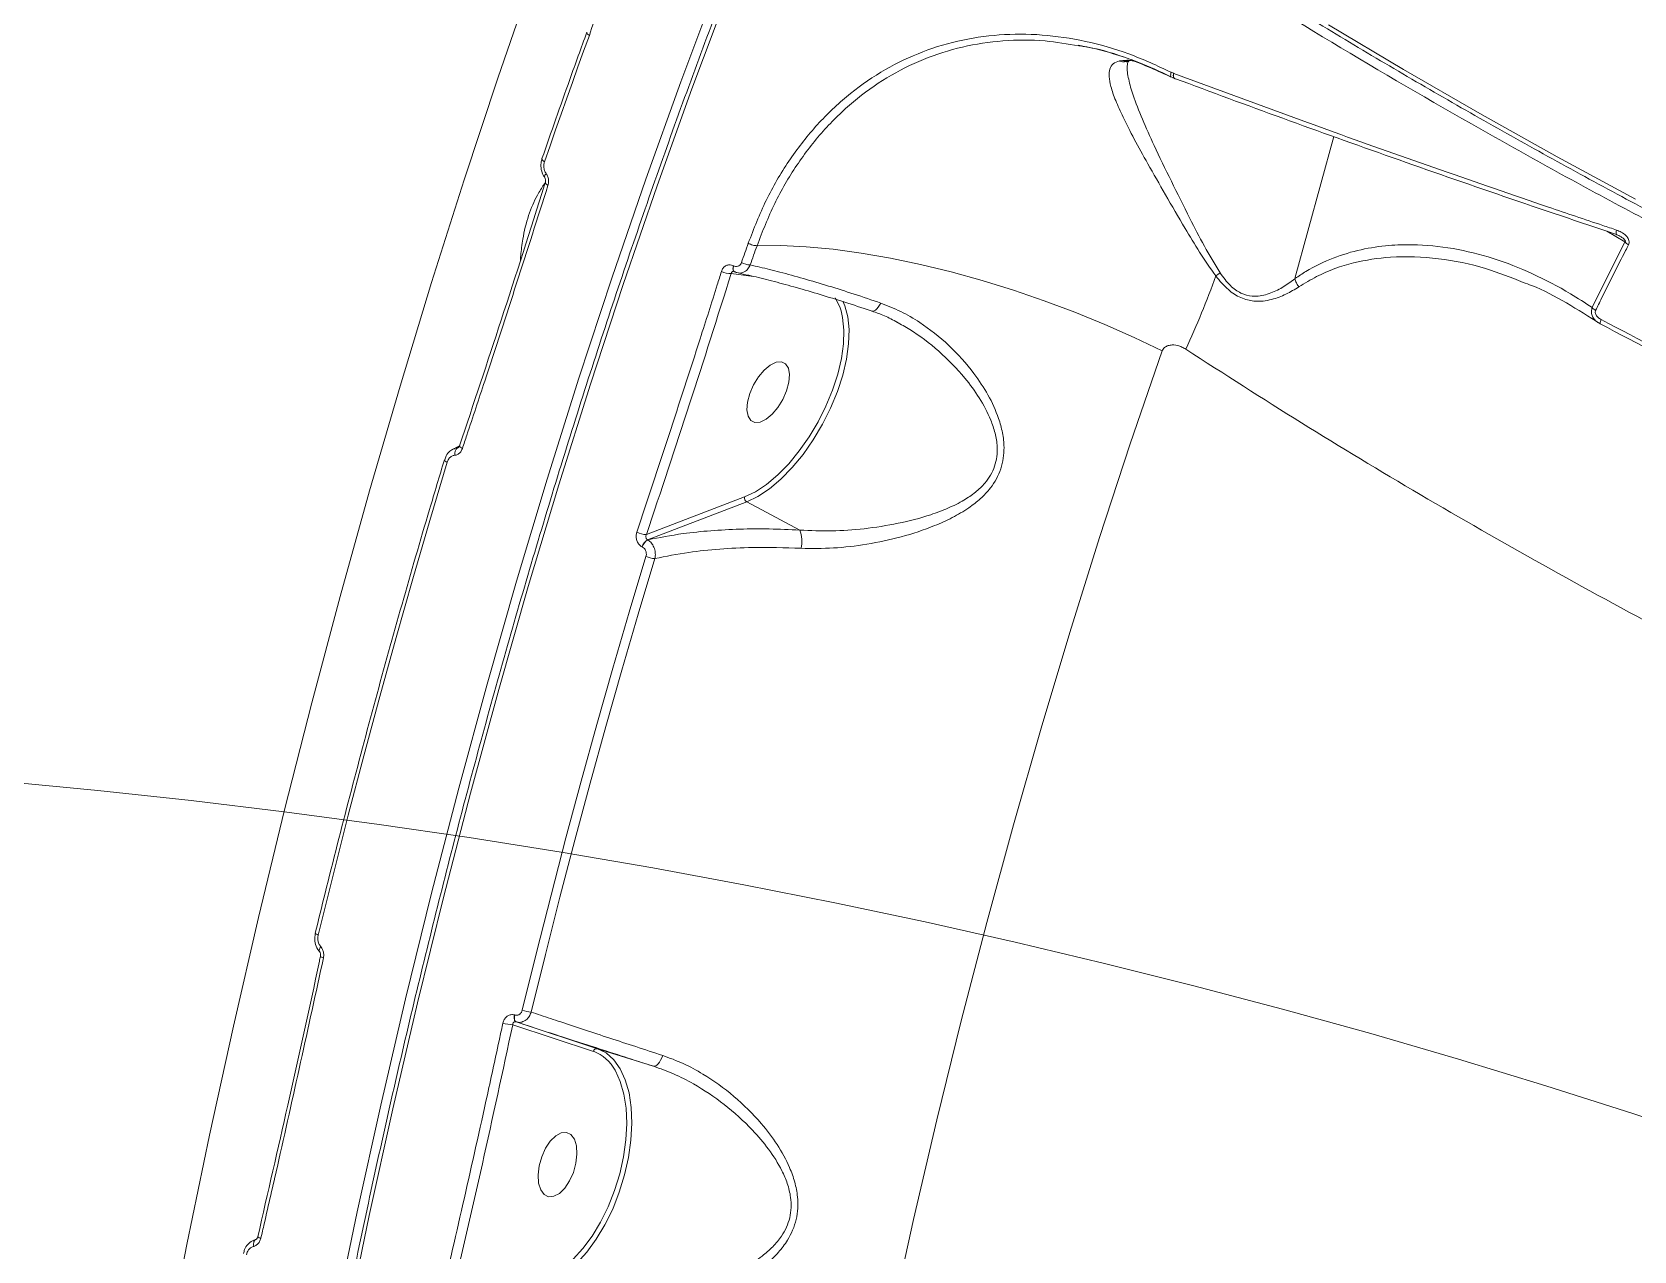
# Model space of a CAD drawing. Header units: millimetres. Extents: x -5550 to 7488, y -4093 to 4627.
# Drawn here: x -3532 to -3316.1, y 110.6 to 274.8 of the extents above; entities that cross this region are included whole.
import ezdxf

# ---------------------------------------------------------------- set-up
doc = ezdxf.new("R2010")
doc.units = ezdxf.units.MM
doc.layers.add('DIKOM_ОБЪЕКТ', color=7, linetype='Continuous')

msp = doc.modelspace()

# ---------------------------------------------------------------- linework, layer by layer
at = {"layer": 'DIKOM_ОБЪЕКТ', "color": 7, "linetype": 'Continuous', "lineweight": 15}
for p, q in [((-3390.986, 273.049), (-3390.536, 272.956)), ((-3390.926, 272.972), (-3390.518, 272.912)), ((-3384.997, 271.001), (-3385.447, 270.929)), ((-3384.482, 270.833), (-3384.163, 270.882)), ((-3378.156, 269.278), (-3378.463, 269.409)), ((-3378.333, 268.716), (-3377.914, 268.525)), ((-3378.115, 269.263), (-3378.156, 269.278)), ((-3378.026, 268.562), (-3378, 268.553)), ((-3356.575, 260.751), (-3361.793, 241.623)), ((-3317.321, 246.548), (-3321.745, 237.717)), ((-3319.754, 247.994), (-3317.321, 246.548)), ((-3437.754, 242.292), (-3434.763, 241.909)), ((-3437.427, 243.337), (-3437.448, 243.348)), ((-3437.37, 242.58), (-3437.349, 242.569)), ((-3418.782, 237.237), (-3418.76, 237.231)), ((-3320.983, 235.708), (-3320.65, 235.511)), ((-3474.881, 218.824), (-3475.152, 218.703)), ((-3474.366, 219.07), (-3474.898, 218.822)), ((-3474.452, 218.911), (-3474.622, 218.836)), ((-3435.956, 212.2), (-3449.181, 207.138)), ((-3449.03, 206.44), (-3435.67, 211.554)), ((-3428.529, 207.752), (-3435.67, 211.554)), ((-3449.759, 205.476), (-3449.737, 205.465)), ((-3449.009, 206.429), (-3449.03, 206.44)), ((-3467.196, 141.105), (-3456.327, 137.526)), ((-3466.938, 142.415), (-3466.96, 142.422)), ((-3466.749, 141.492), (-3466.726, 141.484)), ((-3455.77, 137.876), (-3466.749, 141.492)), ((-3448.234, 135.524), (-3455.77, 137.876))]:
    msp.add_line(p, q, dxfattribs=at)
at = {"layer": 'DIKOM_ОБЪЕКТ', "color": 7, "linetype": 'Continuous', "lineweight": 15, "flags": 128}
for points in [[(-3424.372, 318.862), (-3429.616, 306.472), (-3434.731, 293.882), (-3439.715, 281.1), (-3444.564, 268.134), (-3449.275, 254.993), (-3453.845, 241.685), (-3458.271, 228.219), (-3462.55, 214.605), (-3466.679, 200.85), (-3470.656, 186.964), (-3474.478, 172.956), (-3478.142, 158.835), (-3481.645, 144.61), (-3484.987, 130.292), (-3488.164, 115.888), (-3491.175, 101.409), (-3494.016, 86.864), (-3496.688, 72.262), (-3499.188, 57.614), (-3500.595, 48.86)], [(-3498.912, 48.645), (-3497.517, 57.314), (-3495.026, 71.918), (-3492.362, 86.476), (-3489.529, 100.977), (-3486.527, 115.413), (-3483.36, 129.773), (-3480.028, 144.049), (-3476.535, 158.231), (-3472.882, 172.309), (-3469.072, 186.275), (-3465.107, 200.119), (-3460.99, 213.833), (-3456.724, 227.406), (-3452.312, 240.832), (-3447.756, 254.099), (-3443.059, 267.201), (-3438.224, 280.128), (-3433.255, 292.871), (-3428.155, 305.424), (-3422.927, 317.776)], [(-3459.758, 295.555), (-3464.55, 282.161), (-3469.209, 268.612), (-3473.735, 254.915), (-3478.125, 241.078), (-3482.375, 227.107), (-3486.484, 213.012), (-3490.449, 198.8), (-3494.268, 184.478), (-3497.939, 170.054), (-3501.461, 155.537), (-3504.831, 140.933), (-3508.046, 126.253), (-3511.107, 111.502), (-3514.01, 96.69)], [(-3462.913, 257.365), (-3462.171, 259.506), (-3461.425, 261.642), (-3460.675, 263.774), (-3459.922, 265.902), (-3459.166, 268.025), (-3458.406, 270.144), (-3457.642, 272.259), (-3456.875, 274.37)], [(-3456.875, 274.37), (-3457.002, 274.46), (-3457.103, 274.551), (-3457.173, 274.639), (-3457.21, 274.72), (-3457.213, 274.792), (-3457.208, 274.81)], [(-3315.909, 252.31), (-3326.455, 258.025), (-3336.871, 263.849), (-3347.15, 269.778), (-3357.283, 275.805)], [(-3378.027, 268.563), (-3378.066, 268.583), (-3378.118, 268.64), (-3378.157, 268.726), (-3378.18, 268.836), (-3378.188, 268.968), (-3378.18, 269.117), (-3378.156, 269.278)], [(-3378.001, 268.553), (-3378.041, 268.576), (-3378.09, 268.634), (-3378.126, 268.718), (-3378.147, 268.827), (-3378.151, 268.957), (-3378.141, 269.104), (-3378.115, 269.263)], [(-3377.907, 268.548), (-3377.979, 268.547), (-3378.001, 268.553)], [(-3462.913, 257.365), (-3463.042, 257.451), (-3463.145, 257.536), (-3463.217, 257.618), (-3463.256, 257.694), (-3463.26, 257.761), (-3463.257, 257.775)], [(-3462.687, 255.751), (-3462.782, 255.64), (-3462.855, 255.536), (-3462.904, 255.44), (-3462.926, 255.358), (-3462.921, 255.29), (-3462.906, 255.259)], [(-3462.447, 254.179), (-3462.579, 254.259), (-3462.684, 254.339), (-3462.759, 254.417), (-3462.8, 254.489), (-3462.806, 254.552), (-3462.803, 254.563)], [(-3435.468, 246.383), (-3435.582, 246.06), (-3435.695, 245.736), (-3435.808, 245.411), (-3435.921, 245.087), (-3436.034, 244.763), (-3436.148, 244.438), (-3436.26, 244.114), (-3436.373, 243.789)], [(-3318.441, 247.524), (-3318.471, 247.541), (-3318.498, 247.588), (-3318.515, 247.66), (-3318.52, 247.757), (-3318.514, 247.874), (-3318.496, 248.01), (-3318.467, 248.159)], [(-3318.386, 247.532), (-3318.433, 247.523), (-3318.441, 247.524)], [(-3435.187, 243.458), (-3435.075, 243.782), (-3434.962, 244.106), (-3434.849, 244.43), (-3434.736, 244.755), (-3434.623, 245.079), (-3434.51, 245.403), (-3434.397, 245.727), (-3434.283, 246.05)], [(-3434.283, 246.05), (-3431.081, 246.065), (-3427.654, 245.902), (-3424.026, 245.563), (-3420.228, 245.05), (-3416.289, 244.368), (-3412.238, 243.521), (-3408.108, 242.517), (-3403.931, 241.363), (-3399.74, 240.069), (-3395.566, 238.643), (-3391.443, 237.098), (-3387.403, 235.445), (-3383.476, 233.698), (-3379.694, 231.869)], [(-3437.366, 242.578), (-3437.367, 242.579), (-3437.431, 242.627), (-3437.478, 242.701), (-3437.508, 242.798), (-3437.521, 242.915), (-3437.514, 243.048), (-3437.49, 243.194), (-3437.448, 243.348)], [(-3437.348, 242.569), (-3437.409, 242.616), (-3437.457, 242.69), (-3437.487, 242.787), (-3437.499, 242.904), (-3437.493, 243.037), (-3437.469, 243.183), (-3437.427, 243.337)], [(-3437.269, 242.545), (-3437.346, 242.567), (-3437.348, 242.569)], [(-3435.67, 211.554), (-3434.159, 212.278), (-3432.609, 213.304), (-3431.055, 214.611), (-3429.53, 216.169), (-3428.067, 217.944), (-3426.699, 219.898), (-3425.456, 221.988), (-3424.364, 224.168), (-3423.448, 226.39), (-3422.728, 228.607), (-3422.219, 230.768), (-3421.933, 232.828), (-3421.875, 234.74), (-3422.047, 236.464), (-3422.446, 237.961), (-3422.717, 238.593)], [(-3423.73, 239.006), (-3423.133, 237.807), (-3422.954, 237.26)], [(-3418.76, 237.231), (-3418.641, 237.225), (-3418.475, 237.272), (-3418.299, 237.38), (-3418.118, 237.544), (-3417.938, 237.76), (-3417.765, 238.021), (-3417.605, 238.317)], [(-3422.954, 237.26), (-3422.746, 236.355), (-3422.579, 234.684), (-3422.635, 232.829), (-3422.912, 230.832), (-3423.406, 228.736), (-3424.105, 226.587), (-3424.993, 224.432), (-3426.051, 222.318), (-3427.257, 220.292), (-3428.583, 218.397), (-3430.002, 216.675), (-3431.48, 215.164), (-3432.988, 213.898), (-3434.347, 212.985)], [(-3320.65, 235.511), (-3320.675, 235.517), (-3320.688, 235.546), (-3320.689, 235.595), (-3320.679, 235.664), (-3320.657, 235.751), (-3320.623, 235.853), (-3320.579, 235.969), (-3320.526, 236.096)], [(-3419.007, 87.764), (-3416.176, 101.347), (-3413.191, 114.858), (-3410.052, 128.291), (-3406.762, 141.635), (-3403.323, 154.883), (-3399.738, 168.026), (-3396.008, 181.055), (-3392.136, 193.962), (-3388.125, 206.739), (-3383.977, 219.377), (-3379.694, 231.869)], [(-3435.255, 226.129), (-3434.746, 227.292), (-3434.078, 228.375), (-3433.305, 229.291), (-3432.488, 229.966), (-3431.696, 230.345), (-3430.991, 230.397), (-3430.43, 230.118), (-3430.06, 229.531), (-3429.91, 228.684), (-3429.992, 227.644), (-3430.3, 226.496), (-3430.808, 225.334), (-3431.477, 224.251), (-3432.25, 223.334), (-3433.066, 222.66), (-3433.859, 222.28), (-3434.564, 222.228), (-3435.125, 222.507), (-3435.495, 223.094), (-3435.645, 223.942), (-3435.563, 224.982), (-3435.255, 226.129)], [(-3474.376, 218.945), (-3474.639, 218.907), (-3474.882, 218.824)], [(-3473.99, 218.721), (-3474.122, 218.801), (-3474.227, 218.88), (-3474.302, 218.955), (-3474.345, 219.023), (-3474.352, 219.082), (-3474.35, 219.09)], [(-3493.408, 153.195), (-3491.411, 161.279), (-3489.363, 169.331), (-3487.264, 177.349), (-3485.117, 185.331), (-3482.919, 193.277), (-3480.673, 201.184), (-3478.378, 209.05), (-3476.035, 216.875)], [(-3476.035, 216.875), (-3476.168, 216.948), (-3476.275, 217.021), (-3476.352, 217.09), (-3476.395, 217.153), (-3476.403, 217.208), (-3476.402, 217.213)], [(-3434.347, 212.985), (-3434.49, 212.902), (-3435.956, 212.2)], [(-3449.241, 204.203), (-3451.491, 196.693), (-3453.695, 189.143), (-3455.852, 181.554), (-3457.961, 173.927), (-3460.023, 166.264), (-3462.036, 158.567), (-3464.001, 150.837), (-3465.917, 143.076)], [(-3464.71, 142.817), (-3462.795, 150.572), (-3460.832, 158.297), (-3458.82, 165.988), (-3456.76, 173.646), (-3454.652, 181.267), (-3452.497, 188.851), (-3450.294, 196.396), (-3448.046, 203.9)], [(-3493.408, 153.195), (-3493.546, 153.249), (-3493.658, 153.302), (-3493.74, 153.351), (-3493.789, 153.394), (-3493.803, 153.43), (-3493.802, 153.433)], [(-3493.063, 151.632), (-3493.148, 151.508), (-3493.214, 151.387), (-3493.259, 151.274), (-3493.283, 151.171), (-3493.283, 151.081), (-3493.261, 151.007), (-3493.232, 150.964)], [(-3492.706, 150.116), (-3492.846, 150.164), (-3492.961, 150.211), (-3493.045, 150.254), (-3493.095, 150.292), (-3493.11, 150.324), (-3493.11, 150.325)], [(-3466.749, 141.492), (-3466.825, 141.532), (-3466.889, 141.601), (-3466.94, 141.694), (-3466.977, 141.81), (-3466.998, 141.945), (-3467.002, 142.095), (-3466.989, 142.256), (-3466.96, 142.422)], [(-3466.726, 141.484), (-3466.802, 141.525), (-3466.867, 141.594), (-3466.918, 141.687), (-3466.955, 141.803), (-3466.975, 141.938), (-3466.979, 142.088), (-3466.967, 142.249), (-3466.938, 142.415)], [(-3462.816, 106.387), (-3461.409, 106.931), (-3459.987, 107.808), (-3458.583, 108.998), (-3457.225, 110.476), (-3455.945, 112.21), (-3454.77, 114.16), (-3453.726, 116.286), (-3452.836, 118.539), (-3452.119, 120.872), (-3451.591, 123.232), (-3451.263, 125.569), (-3451.143, 127.831), (-3451.233, 129.969), (-3451.531, 131.935), (-3452.031, 133.687), (-3452.722, 135.187), (-3453.589, 136.402), (-3454.612, 137.305), (-3455.77, 137.876)], [(-3448.234, 135.524), (-3448.093, 135.515), (-3447.936, 135.569), (-3447.77, 135.683), (-3447.599, 135.853), (-3447.429, 136.075), (-3447.266, 136.341), (-3447.115, 136.641), (-3446.98, 136.968)], [(-3453.407, 134.979), (-3453.372, 134.919), (-3452.702, 133.465), (-3452.217, 131.765), (-3451.928, 129.858), (-3451.84, 127.786), (-3451.957, 125.592), (-3452.275, 123.326), (-3452.787, 121.037), (-3453.482, 118.776), (-3454.346, 116.59), (-3455.358, 114.529), (-3456.497, 112.637), (-3457.739, 110.957), (-3459.055, 109.523), (-3460.417, 108.369), (-3461.273, 107.804)], [(-3463.638, 122.091), (-3463.779, 120.873), (-3463.707, 119.769), (-3463.43, 118.867), (-3462.968, 118.242), (-3462.36, 117.943), (-3461.655, 117.995), (-3460.909, 118.394), (-3460.184, 119.107), (-3459.539, 120.077), (-3459.024, 121.225), (-3458.683, 122.457), (-3458.542, 123.675), (-3458.613, 124.779), (-3458.891, 125.681), (-3459.353, 126.306), (-3459.961, 126.605), (-3460.666, 126.553), (-3461.411, 126.154), (-3462.136, 125.441), (-3462.782, 124.471), (-3463.296, 123.323), (-3463.638, 122.091)], [(-3502.107, 111.256), (-3502.124, 111.43), (-3502.123, 111.597), (-3502.103, 111.753), (-3502.065, 111.891), (-3502.01, 112.009), (-3501.94, 112.101), (-3501.857, 112.165), (-3501.764, 112.199)]]:
    msp.add_lwpolyline(points, dxfattribs=at)
at = {"layer": 'DIKOM_ОБЪЕКТ', "color": 7, "linetype": 'Continuous', "lineweight": 15}
for centre, radius, start, end in [((-3384.374, 272.671), 1.783, 249.5394, 277.66532), ((-3316.041, 247.578), 1.643, 218.8109, 240.1763), ((-3437.891, 244.759), 2.47, 241.5314, 273.16228), ((-3435.109, 246.023), 2.567, 240.50743, 268.26022), ((-3478.962, 279.971), 113.077, 334.9594, 340.36203), ((-3313.263, 163.771), 98.078, 126.70327, 127.12694), ((-3320.471, 238.805), 1.676, 220.49599, 241.22176), ((-3473.993, 218.018), 1.032, 127.57878, 190.96119), ((-3435.359, 212.078), 0.609, 168.41542, 239.28181), ((-3449.194, 209.84), 2.702, 241.48337, 270.27153), ((-3432.537, 206.207), 4.295, 347.61829, 21.08423), ((-3448.173, 205.035), 1.646, 121.41139, 164.48255), ((-3448.153, 205.025), 1.644, 121.38187, 164.49844), ((-3447.876, 207.078), 3.182, 244.60163, 266.93888), ((-3625.343, -822.156), 1000, 0, 90), ((-3464.261, 147.846), 5.049, 250.8607, 264.90497), ((-3466.978, 146.251), 5.151, 252.52203, 267.57461), ((-3455.871, 137.418), 0.469, 77.60055, 166.61265), ((-3458.201, 132.43), 5.43, 28.00593, 69.81258), ((-3501.076, 113.007), 0.658, 224.32793, 264.46202)]:
    msp.add_arc(centre, radius, start, end, dxfattribs=at)
for points, knots in [([(-3565.733, 521.392), (-3565.754, 520.679), (-3565.83, 518.178), (-3565.65, 513.785), (-3565.199, 508.219), (-3564.434, 502.555), (-3563.379, 496.806), (-3562.028, 490.974), (-3560.385, 485.065), (-3558.449, 479.081), (-3556.223, 473.029), (-3553.707, 466.913), (-3550.905, 460.738), (-3547.818, 454.508), (-3544.45, 448.229), (-3540.801, 441.904), (-3536.876, 435.539), (-3532.678, 429.138), (-3528.209, 422.707), (-3523.473, 416.25), (-3518.474, 409.772), (-3513.215, 403.278), (-3507.702, 396.772), (-3501.936, 390.26), (-3495.924, 383.746), (-3489.67, 377.235), (-3483.178, 370.732), (-3476.453, 364.242), (-3469.501, 357.77), (-3462.326, 351.32), (-3454.934, 344.898), (-3447.331, 338.507), (-3439.522, 332.153), (-3431.514, 325.841), (-3423.311, 319.575), (-3414.921, 313.36), (-3406.35, 307.201), (-3397.604, 301.102), (-3388.689, 295.067), (-3379.613, 289.102), (-3370.382, 283.211), (-3361.003, 277.397), (-3351.483, 271.667), (-3341.83, 266.023), (-3332.05, 260.47), (-3322.15, 255.013), (-3313.255, 250.245), (-3307.637, 247.324), (-3305.389, 246.155)], [0, 0, 0, 0, 0.0088208, 0.0309504, 0.0530921, 0.0752452, 0.0974091, 0.1195824, 0.1417639, 0.1639521, 0.1861458, 0.2083441, 0.2305454, 0.252749, 0.2749543, 0.2971604, 0.3193668, 0.3415735, 0.3637795, 0.3859848, 0.4081893, 0.4303926, 0.4525954, 0.4747966, 0.4969974, 0.5191965, 0.5413949, 0.5635924, 0.5857886, 0.6079841, 0.6301785, 0.6523723, 0.6745648, 0.6967567, 0.7189483, 0.7411388, 0.7633286, 0.7855179, 0.8077068, 0.8298952, 0.8520827, 0.8742703, 0.8964575, 0.9186441, 0.9408305, 0.9630167, 0.9852027, 1, 1, 1, 1]), ([(-3423.253, 318.334), (-3424.098, 316.365), (-3426.549, 310.657), (-3430.526, 301.079), (-3435.146, 289.55), (-3439.654, 277.861), (-3444.05, 266.022), (-3448.33, 254.039), (-3452.494, 241.918), (-3456.537, 229.666), (-3460.459, 217.29), (-3464.257, 204.795), (-3467.929, 192.19), (-3471.473, 179.48), (-3474.886, 166.673), (-3478.168, 153.776), (-3481.317, 140.795), (-3484.33, 127.739), (-3487.206, 114.613), (-3489.944, 101.425), (-3492.542, 88.182), (-3494.996, 74.892), (-3497.29, 61.732), (-3498.689, 52.989), (-3499.375, 48.702)], [0, 0, 0, 0, 0.0244942, 0.0710357, 0.1175767, 0.1641177, 0.2106575, 0.2571968, 0.3037364, 0.3502743, 0.3968124, 0.4433492, 0.4898865, 0.5364227, 0.5829587, 0.6294947, 0.6760299, 0.7225652, 0.7691003, 0.8156351, 0.8621698, 0.9087036, 0.9552387, 1, 1, 1, 1]), ([(-3422.927, 317.776), (-3419.594, 315.306), (-3410.615, 308.652), (-3395.372, 297.996), (-3377.084, 285.915), (-3357.98, 274.026), (-3338.107, 262.38), (-3317.514, 251.023), (-3296.654, 240.205), (-3275.605, 229.951), (-3254.448, 220.271), (-3232.838, 211.01), (-3210.832, 202.217), (-3188.499, 193.935), (-3166.329, 186.347), (-3144.396, 179.462), (-3122.765, 173.275), (-3101.083, 167.684), (-3079.426, 162.736), (-3057.87, 158.463), (-3036.891, 154.96), (-3016.546, 152.221), (-2996.879, 150.223), (-2977.569, 148.933), (-2958.702, 148.387), (-2940.354, 148.605), (-2922.929, 149.583), (-2906.466, 151.298), (-2890.981, 153.715), (-2876.221, 156.871), (-2862.271, 160.79), (-2849.198, 165.474), (-2837.801, 170.597), (-2827.92, 176.016), (-2819.448, 181.636), (-2812.751, 186.803), (-2809.234, 190.278), (-2807.949, 191.548)], [0, 0, 0, 0, 0.0172867, 0.0465704, 0.0758765, 0.1051603, 0.1352946, 0.1654535, 0.1955878, 0.2248713, 0.2541776, 0.2834612, 0.3135956, 0.3437544, 0.3738887, 0.403172, 0.4324779, 0.4617614, 0.4918952, 0.5220535, 0.5521876, 0.5814711, 0.6107773, 0.6400606, 0.670195, 0.7003536, 0.7304878, 0.7597712, 0.7890773, 0.8183608, 0.8484949, 0.8786536, 0.9087878, 0.9342738, 0.9597896, 0.9853053, 1, 1, 1, 1]), ([(-3456.875, 274.37), (-3456.076, 276.89), (-3454.866, 280.707), (-3453.967, 286.146), (-3453.74, 288.962), (-3453.627, 290.369)], [0, 0, 0, 0, 0.4927666, 0.7463911, 1, 1, 1, 1]), ([(-3457.208, 274.808), (-3457.978, 272.688), (-3460.025, 267.048), (-3462.015, 261.338), (-3463.257, 257.775)], [0, 0, 0, 0, 0.3758552, 1, 1, 1, 1]), ([(-3378.463, 269.409), (-3380.367, 270.29), (-3384.173, 272.05), (-3390.032, 273.698), (-3395.886, 274.572), (-3401.664, 274.584), (-3407.275, 273.742), (-3412.633, 272.051), (-3417.665, 269.538), (-3422.299, 266.234), (-3426.463, 262.204), (-3430.087, 257.506), (-3433.18, 252.25), (-3434.705, 248.34), (-3435.468, 246.383)], [0, 0, 0, 0, 0.0836175, 0.1671646, 0.2504169, 0.3338519, 0.4173028, 0.5004878, 0.5837382, 0.6671389, 0.7504561, 0.8333949, 0.9166269, 1, 1, 1, 1]), ([(-3434.283, 246.05), (-3433.533, 247.974), (-3432.037, 251.81), (-3429.005, 256.971), (-3425.451, 261.588), (-3421.371, 265.545), (-3416.83, 268.795), (-3411.904, 271.269), (-3406.653, 272.943), (-3401.155, 273.761), (-3395.881, 273.826), (-3392.443, 273.233), (-3390.926, 272.972)], [0, 0, 0, 0, 0.102433, 0.2042504, 0.306099, 0.4085298, 0.5101702, 0.6125551, 0.714538, 0.8163542, 0.9189239, 1, 1, 1, 1]), ([(-3390.536, 272.956), (-3390.069, 272.864), (-3388.715, 272.597), (-3386.131, 271.91), (-3382.564, 270.715), (-3379.951, 269.485), (-3378.51, 268.807)], [0, 0, 0, 0, 0.1183801, 0.3430566, 0.6378743, 1, 1, 1, 1]), ([(-3390.518, 272.912), (-3390.268, 272.878), (-3388.106, 272.579), (-3384.011, 271.274), (-3380.279, 269.579), (-3378.41, 268.731)], [0, 0, 0, 0, 0.0613928, 0.5301192, 1, 1, 1, 1]), ([(-3385.447, 270.929), (-3385.75, 270.827), (-3386.364, 270.619), (-3386.792, 269.886), (-3386.888, 268.853), (-3386.627, 267.443), (-3385.996, 265.63), (-3384.937, 263.28), (-3383.477, 260.441), (-3381.551, 256.949), (-3379.253, 252.916), (-3376.893, 248.875), (-3374.672, 245.147), (-3373.203, 243.034), (-3372.462, 241.968)], [0, 0, 0, 0, 0.0637978, 0.1293412, 0.1956951, 0.2634272, 0.3422611, 0.4227057, 0.5170777, 0.6134036, 0.7253984, 0.8399968, 0.9193203, 1, 1, 1, 1]), ([(-3384.442, 270.886), (-3384.543, 270.857), (-3384.836, 270.776), (-3385.186, 270.839), (-3385.411, 270.917), (-3385.447, 270.929)], [0, 0, 0, 0, 0.3089421, 0.8887871, 1, 1, 1, 1]), ([(-3383.119, 270.832), (-3383.387, 270.893), (-3384.086, 271.052), (-3384.65, 271.02), (-3384.997, 271.001)], [0, 0, 0, 0, 0.3839243, 1, 1, 1, 1]), ([(-3384.289, 271.055), (-3384.286, 271.067), (-3384.274, 271.105), (-3384.422, 270.848), (-3384.591, 270.8), (-3384.476, 270.826), (-3384.43, 270.836)], [0, 0, 0, 0, 0.1603821, 0.4867389, 0.796433, 1, 1, 1, 1]), ([(-3371.882, 242.404), (-3372.606, 243.599), (-3374.072, 246.02), (-3376.207, 250.223), (-3378.513, 254.826), (-3380.678, 259.311), (-3382.421, 263.177), (-3383.592, 266.157), (-3384.256, 268.526), (-3384.484, 270.039), (-3384.327, 270.676), (-3384.281, 270.864)], [0, 0, 0, 0, 0.1042333, 0.2109714, 0.359562, 0.5119695, 0.6347022, 0.7603791, 0.8580486, 0.9581119, 1, 1, 1, 1]), ([(-3378.41, 268.731), (-3378.443, 268.744), (-3378.51, 268.772), (-3378.55, 268.924), (-3378.539, 269.141), (-3378.488, 269.321), (-3378.463, 269.409)], [0, 0, 0, 0, 0.2437346, 0.4999768, 0.7562404, 1, 1, 1, 1]), ([(-3318.467, 248.159), (-3319.081, 248.364), (-3322.147, 249.389), (-3330.092, 252.069), (-3342.199, 256.241), (-3359.127, 262.227), (-3370.948, 266.607), (-3378.115, 269.263)], [0, 0, 0, 0, 0.0299901, 0.1499533, 0.39007, 0.6301911, 1, 1, 1, 1]), ([(-3377.907, 268.548), (-3373.099, 266.763), (-3363.481, 263.193), (-3348.7, 257.907), (-3333.691, 252.673), (-3323.488, 249.246), (-3318.386, 247.532)], [0, 0, 0, 0, 0.2492708, 0.49854, 0.749271, 1, 1, 1, 1]), ([(-3463.23, 257.762), (-3463.294, 257.572), (-3463.451, 257.107), (-3463.381, 256.288), (-3463.171, 255.625), (-3462.941, 255.33), (-3462.893, 255.269)], [0, 0, 0, 0, 0.2304401, 0.5646368, 0.9100733, 1, 1, 1, 1]), ([(-3462.687, 255.751), (-3462.769, 255.891), (-3462.933, 256.172), (-3463.024, 256.679), (-3462.998, 257.086), (-3462.932, 257.302), (-3462.913, 257.365)], [0, 0, 0, 0, 0.2927717, 0.5851633, 0.8788474, 1, 1, 1, 1]), ([(-3462.906, 255.254), (-3462.897, 255.243), (-3462.864, 255.2), (-3462.808, 255.076), (-3462.769, 254.901), (-3462.767, 254.725), (-3462.786, 254.607), (-3462.803, 254.567), (-3462.803, 254.565)], [0, 0, 0, 0, 0.0814324, 0.3094166, 0.535366, 0.7548271, 0.9870477, 1, 1, 1, 1]), ([(-3462.447, 254.179), (-3462.433, 254.228), (-3462.375, 254.432), (-3462.349, 254.823), (-3462.441, 255.331), (-3462.605, 255.611), (-3462.687, 255.751)], [0, 0, 0, 0, 0.0964109, 0.3985922, 0.6990424, 1, 1, 1, 1]), ([(-3462.807, 254.562), (-3462.842, 254.453), (-3464.761, 248.288), (-3468.588, 236.466), (-3472.481, 224.742), (-3474.356, 219.092)], [0, 0, 0, 0, 0.0093044, 0.5226595, 1, 1, 1, 1]), ([(-3473.99, 218.721), (-3473.787, 219.327), (-3472.773, 222.358), (-3468.843, 234.189), (-3465.258, 245.394), (-3462.447, 254.179)], [0, 0, 0, 0, 0.051221, 0.2561233, 1, 1, 1, 1]), ([(-3462.83, 254.489), (-3462.89, 254.411), (-3463.252, 253.942), (-3464.064, 252.59), (-3465.142, 250.186), (-3465.813, 247.294), (-3466.091, 245.237), (-3466.152, 244.306), (-3466.166, 244.094)], [0, 0, 0, 0, 0.0346476, 0.2075477, 0.4842928, 0.7617635, 0.9457808, 1, 1, 1, 1]), ([(-3434.283, 246.05), (-3434.369, 246.053), (-3434.54, 246.058), (-3434.86, 246.129), (-3435.186, 246.239), (-3435.374, 246.335), (-3435.468, 246.383)], [0, 0, 0, 0, 0.2500388, 0.4999722, 0.7500371, 1, 1, 1, 1]), ([(-3321.745, 237.717), (-3322.714, 238.348), (-3325.343, 240.06), (-3329.774, 242.369), (-3335.059, 244.441), (-3340.473, 245.783), (-3345.183, 246.249), (-3349.327, 246.122), (-3352.886, 245.604), (-3356.634, 244.488), (-3359.612, 243.079), (-3361.3, 241.952), (-3361.793, 241.623)], [0, 0, 0, 0, 0.0783362, 0.2125919, 0.3472667, 0.4817947, 0.6158495, 0.6916674, 0.7820726, 0.8726201, 0.9628146, 1, 1, 1, 1]), ([(-3321.277, 237.336), (-3321.011, 237.879), (-3319.68, 240.594), (-3318.203, 243.529), (-3316.983, 245.908), (-3316.858, 246.153)], [0, 0, 0, 0, 0.1831762, 0.9158827, 1, 1, 1, 1]), ([(-3316.858, 246.153), (-3316.822, 246.245), (-3316.75, 246.429), (-3316.777, 246.741), (-3316.916, 247.087), (-3317.249, 247.504), (-3317.793, 247.897), (-3318.247, 248.073), (-3318.467, 248.159)], [0, 0, 0, 0, 0.1098723, 0.220018, 0.3257565, 0.4925283, 0.7537611, 1, 1, 1, 1]), ([(-3318.449, 247.494), (-3318.344, 247.473), (-3318.164, 247.436), (-3318.004, 247.326), (-3317.936, 247.28)], [0, 0, 0, 0, 0.5799284, 1, 1, 1, 1]), ([(-3317.922, 247.287), (-3317.801, 247.212), (-3317.608, 247.094), (-3317.395, 246.902), (-3317.3, 246.77), (-3317.272, 246.692), (-3317.268, 246.654), (-3317.273, 246.619), (-3317.286, 246.581), (-3317.308, 246.561), (-3317.321, 246.548)], [0, 0, 0, 0, 0.4265889, 0.6791181, 0.8005812, 0.8428104, 0.8852925, 0.8973305, 0.9390616, 1, 1, 1, 1]), ([(-3361.26, 240.5), (-3360.468, 240.983), (-3358.073, 242.444), (-3353.92, 243.885), (-3348.412, 244.711), (-3342.434, 244.469), (-3336.46, 243.263), (-3332.731, 241.778), (-3331.06, 241.112)], [0, 0, 0, 0, 0.0804323, 0.243055, 0.4059349, 0.6167308, 0.828269, 1, 1, 1, 1]), ([(-3439.068, 242.587), (-3439.258, 241.983), (-3440.209, 238.961), (-3443.918, 227.268), (-3447.603, 216.155), (-3450.484, 207.465)], [0, 0, 0, 0, 0.0517115, 0.2585567, 1, 1, 1, 1]), ([(-3449.181, 207.138), (-3447.228, 213.003), (-3443.32, 224.736), (-3439.61, 236.44), (-3437.754, 242.292)], [0, 0, 0, 0, 0.499918, 1, 1, 1, 1]), ([(-3437.448, 243.348), (-3437.534, 243.386), (-3437.755, 243.483), (-3438.137, 243.497), (-3438.541, 243.345), (-3438.88, 243.036), (-3439.006, 242.737), (-3439.068, 242.587)], [0, 0, 0, 0, 0.1343009, 0.3469684, 0.5632345, 0.7817063, 1, 1, 1, 1]), ([(-3437.754, 242.292), (-3437.744, 242.344), (-3437.724, 242.444), (-3437.637, 242.549), (-3437.53, 242.606), (-3437.447, 242.596), (-3437.413, 242.591)], [0, 0, 0, 0, 0.2821518, 0.5553933, 0.8148278, 1, 1, 1, 1]), ([(-3436.373, 243.789), (-3436.374, 243.787), (-3436.41, 243.689), (-3436.505, 243.508), (-3436.696, 243.343), (-3436.92, 243.25), (-3437.164, 243.23), (-3437.342, 243.302), (-3437.427, 243.337)], [0, 0, 0, 0, 0.004286, 0.21983, 0.4354938, 0.5681403, 0.7937368, 1, 1, 1, 1]), ([(-3437.413, 242.594), (-3437.411, 242.596), (-3437.408, 242.599), (-3437.379, 242.582), (-3437.368, 242.575)], [0, 0, 0, 0, 0.6395479, 1, 1, 1, 1]), ([(-3437.343, 242.581), (-3437.31, 242.559), (-3437.176, 242.466), (-3437.013, 242.447), (-3436.889, 242.433)], [0, 0, 0, 0, 0.2455253, 1, 1, 1, 1]), ([(-3436.837, 242.374), (-3436.366, 242.274), (-3435.061, 241.999), (-3432.685, 241.414), (-3429.745, 240.633), (-3426.609, 239.732), (-3423.308, 238.715), (-3420.681, 237.871), (-3419.132, 237.34), (-3418.766, 237.215)], [0, 0, 0, 0, 0.095037, 0.2633237, 0.4331687, 0.6040671, 0.7755175, 0.9469808, 1, 1, 1, 1]), ([(-3436.83, 242.398), (-3436.817, 242.394), (-3436.629, 242.329), (-3436.313, 242.391), (-3435.874, 242.572), (-3435.477, 242.899), (-3435.284, 243.271), (-3435.187, 243.458)], [0, 0, 0, 0, 0.0199804, 0.2979512, 0.4622101, 0.7294329, 1, 1, 1, 1]), ([(-3417.605, 238.317), (-3418.811, 238.727), (-3421.222, 239.546), (-3424.7, 240.646), (-3428.05, 241.642), (-3431.139, 242.487), (-3433.493, 243.075), (-3434.765, 243.362), (-3435.187, 243.458)], [0, 0, 0, 0, 0.1827917, 0.3655916, 0.5537405, 0.7418997, 0.91419, 1, 1, 1, 1]), ([(-3372.462, 241.968), (-3371.923, 241.318), (-3370.943, 240.137), (-3369.117, 238.945), (-3367.044, 238.429), (-3364.944, 238.714), (-3362.943, 239.482), (-3361.825, 240.159), (-3361.26, 240.5)], [0, 0, 0, 0, 0.1672643, 0.3043094, 0.4416658, 0.6370306, 0.8167222, 1, 1, 1, 1]), ([(-3361.794, 241.614), (-3361.794, 241.613), (-3361.904, 241.528), (-3362.507, 241.058), (-3363.675, 240.265), (-3365.459, 239.444), (-3367.318, 239.111), (-3369.108, 239.569), (-3370.658, 240.704), (-3371.445, 241.797), (-3371.882, 242.404)], [0, 0, 0, 0, 0.0002706, 0.04146, 0.2243026, 0.4065738, 0.5849928, 0.7124957, 0.8404602, 1, 1, 1, 1]), ([(-3361.793, 241.623), (-3361.793, 241.621), (-3361.794, 241.619), (-3361.794, 241.616), (-3361.794, 241.614), (-3361.794, 241.614)], [0, 0, 0, 0, 0.4627419, 0.8320515, 1, 1, 1, 1]), ([(-3361.794, 241.614), (-3361.738, 241.419), (-3361.637, 241.062), (-3361.412, 240.695), (-3361.282, 240.528), (-3361.26, 240.5)], [0, 0, 0, 0, 0.4994129, 0.9155056, 1, 1, 1, 1]), ([(-3331.06, 241.112), (-3330.674, 240.974), (-3328.679, 240.262), (-3325.192, 238.408), (-3322.164, 236.477), (-3320.65, 235.511)], [0, 0, 0, 0, 0.1073298, 0.5536592, 1, 1, 1, 1]), ([(-3428.342, 205.286), (-3426.892, 205.266), (-3423.99, 205.226), (-3419.422, 205.791), (-3414.823, 206.759), (-3410.965, 208.027), (-3407.95, 209.385), (-3405.878, 210.598), (-3404.146, 211.937), (-3402.556, 213.609), (-3401.265, 215.923), (-3400.893, 218.562), (-3401.159, 220.869), (-3401.824, 223.27), (-3403.084, 225.985), (-3405.308, 229.336), (-3408.352, 232.726), (-3411.774, 235.423), (-3414.894, 237.259), (-3416.702, 237.965), (-3417.605, 238.317)], [0, 0, 0, 0, 0.0727743, 0.1456227, 0.2220845, 0.2985163, 0.3409232, 0.3832906, 0.416482, 0.4496105, 0.4986419, 0.5477872, 0.5808432, 0.6139632, 0.6710808, 0.7283176, 0.8132001, 0.8980727, 0.9490452, 1, 1, 1, 1]), ([(-3321.745, 237.717), (-3321.793, 237.542), (-3321.889, 237.192), (-3321.783, 236.644), (-3321.496, 236.145), (-3321.2, 235.834), (-3320.999, 235.717), (-3320.983, 235.708)], [0, 0, 0, 0, 0.2348935, 0.4696184, 0.7091296, 0.9767721, 1, 1, 1, 1]), ([(-3415.506, 235.772), (-3414.9, 235.445), (-3412.885, 234.359), (-3409.702, 231.897), (-3406.584, 228.732), (-3404.262, 225.565), (-3402.913, 223.052), (-3402.157, 220.811), (-3401.808, 218.705), (-3402.088, 216.282), (-3403.315, 214.226), (-3404.841, 212.789), (-3406.522, 211.653), (-3408.547, 210.65), (-3411.489, 209.553), (-3415.272, 208.579), (-3419.754, 207.884), (-3424.238, 207.547), (-3427.088, 207.683), (-3428.529, 207.752)], [0, 0, 0, 0, 0.0392984, 0.1307268, 0.2245555, 0.2852385, 0.3471009, 0.3810064, 0.4157487, 0.4653877, 0.5149524, 0.5488991, 0.5838348, 0.6288151, 0.6744498, 0.7567963, 0.8409485, 0.9195653, 1, 1, 1, 1]), ([(-3418.789, 237.22), (-3418.227, 237.029), (-3417.057, 236.633), (-3415.949, 236.033), (-3415.372, 235.721)], [0, 0, 0, 0, 0.4802416, 1, 1, 1, 1]), ([(-3320.526, 236.096), (-3320.673, 236.185), (-3320.932, 236.342), (-3321.197, 236.644), (-3321.32, 236.912), (-3321.347, 237.145), (-3321.301, 237.273), (-3321.277, 237.336)], [0, 0, 0, 0, 0.3196776, 0.5619092, 0.7279598, 0.8641308, 1, 1, 1, 1]), ([(-3320.65, 235.511), (-3315.539, 232.831), (-3305.317, 227.472), (-3289.662, 219.733), (-3273.804, 212.205), (-3263.07, 207.417), (-3257.702, 205.023)], [0, 0, 0, 0, 0.2491217, 0.498244, 0.7491215, 1, 1, 1, 1]), ([(-3257.475, 205.567), (-3262.814, 207.947), (-3273.49, 212.707), (-3289.339, 220.225), (-3305.059, 227.989), (-3315.37, 233.394), (-3320.526, 236.096)], [0, 0, 0, 0, 0.249121, 0.4982437, 0.7491215, 1, 1, 1, 1]), ([(-3379.694, 231.869), (-3379.655, 231.956), (-3379.572, 232.137), (-3379.299, 232.404), (-3378.888, 232.611), (-3378.189, 232.726), (-3377.551, 232.61), (-3376.94, 232.365), (-3376.683, 232.211), (-3376.513, 232.11)], [0, 0, 0, 0, 0.0767483, 0.1605072, 0.3173848, 0.4661377, 0.7624825, 0.8428374, 1, 1, 1, 1]), ([(-3376.513, 232.11), (-3371.342, 228.786), (-3361.002, 222.14), (-3344.91, 212.451), (-3328.421, 202.995), (-3310.938, 193.496), (-3292.524, 184.046), (-3273.2, 174.726), (-3253.436, 165.788), (-3233.282, 157.289), (-3212.8, 149.273), (-3192.655, 142.003), (-3172.915, 135.471), (-3153.637, 129.655), (-3134.288, 124.391), (-3114.933, 119.729), (-3095.641, 115.701), (-3076.426, 112.328), (-3057.375, 109.657), (-3038.474, 107.712), (-3020.024, 106.547), (-3002.46, 106.178), (-2985.887, 106.559), (-2970.308, 107.622), (-2955.275, 109.385), (-2940.864, 111.867), (-2927.139, 115.068), (-2914.477, 118.893), (-2902.876, 123.29), (-2892.319, 128.209), (-2882.536, 133.735), (-2873.702, 139.931), (-2867.639, 144.804), (-2864.871, 147.752), (-2864.405, 148.248)], [0, 0, 0, 0, 0.0290611, 0.0581217, 0.0874721, 0.1168222, 0.149268, 0.1817389, 0.2141842, 0.2475864, 0.2810158, 0.3144171, 0.3458425, 0.3772909, 0.4087157, 0.4410475, 0.4734053, 0.5057366, 0.5392378, 0.5727389, 0.6067209, 0.6407033, 0.6726199, 0.7045617, 0.7364787, 0.7693259, 0.8021996, 0.8350472, 0.8663867, 0.897749, 0.9290887, 0.9612736, 0.9934829, 1, 1, 1, 1]), ([(-3475.162, 218.673), (-3475.34, 218.581), (-3475.747, 218.371), (-3476.179, 217.84), (-3476.312, 217.392), (-3476.368, 217.201)], [0, 0, 0, 0, 0.3100133, 0.7063285, 1, 1, 1, 1]), ([(-3474.622, 218.836), (-3474.682, 218.831), (-3474.871, 218.815), (-3475.039, 218.725), (-3475.154, 218.663)], [0, 0, 0, 0, 0.3199032, 1, 1, 1, 1]), ([(-3475.006, 217.821), (-3474.983, 217.824), (-3474.822, 217.839), (-3474.53, 217.952), (-3474.188, 218.264), (-3474.056, 218.569), (-3473.99, 218.721)], [0, 0, 0, 0, 0.0524434, 0.3650249, 0.6827455, 1, 1, 1, 1]), ([(-3474.493, 218.879), (-3474.528, 218.863), (-3474.57, 218.842), (-3474.614, 218.837), (-3474.622, 218.836)], [0, 0, 0, 0, 0.802633, 1, 1, 1, 1]), ([(-3474.352, 219.096), (-3474.358, 219.077), (-3474.38, 219.003), (-3474.435, 218.922), (-3474.488, 218.874), (-3474.49, 218.874), (-3474.491, 218.874)], [0, 0, 0, 0, 0.1082951, 0.4245353, 0.7474162, 1, 1, 1, 1]), ([(-3476.401, 217.216), (-3477.072, 214.991), (-3479.016, 208.536), (-3482.139, 197.768), (-3485.725, 184.883), (-3489.178, 171.899), (-3491.85, 161.4), (-3493.363, 155.227), (-3493.802, 153.433)], [0, 0, 0, 0, 0.1066285, 0.3092237, 0.5118176, 0.7144107, 0.9170028, 1, 1, 1, 1]), ([(-3476.035, 216.875), (-3475.974, 217.03), (-3475.85, 217.34), (-3475.518, 217.666), (-3475.217, 217.798), (-3475.043, 217.817), (-3475.006, 217.821)], [0, 0, 0, 0, 0.3076617, 0.6159107, 0.9190707, 1, 1, 1, 1]), ([(-3450.484, 207.465), (-3450.524, 207.301), (-3450.603, 206.973), (-3450.534, 206.448), (-3450.332, 205.979), (-3450.052, 205.65), (-3449.841, 205.524), (-3449.759, 205.476)], [0, 0, 0, 0, 0.2183256, 0.4367906, 0.6530156, 0.8657106, 1, 1, 1, 1]), ([(-3428.529, 207.752), (-3429.902, 207.812), (-3432.648, 207.931), (-3436.652, 207.891), (-3440.535, 207.681), (-3444.756, 207.25), (-3447.448, 206.73), (-3449.009, 206.429)], [0, 0, 0, 0, 0.1825614, 0.3651182, 0.5530318, 0.7409454, 1, 1, 1, 1]), ([(-3449.737, 205.465), (-3449.724, 205.458), (-3449.624, 205.404), (-3449.451, 205.263), (-3449.3, 205.026), (-3449.208, 204.757), (-3449.177, 204.483), (-3449.221, 204.29), (-3449.241, 204.203)], [0, 0, 0, 0, 0.0340232, 0.2522412, 0.4704772, 0.5979869, 0.8193731, 1, 1, 1, 1]), ([(-3449.03, 206.44), (-3449.059, 206.456), (-3449.132, 206.496), (-3449.22, 206.611), (-3449.267, 206.776), (-3449.257, 206.962), (-3449.207, 207.078), (-3449.181, 207.138)], [0, 0, 0, 0, 0.1276253, 0.3307027, 0.5438242, 0.7680798, 1, 1, 1, 1]), ([(-3448.046, 203.9), (-3448.017, 204.072), (-3447.952, 204.456), (-3448.025, 204.998), (-3448.205, 205.537), (-3448.488, 206.013), (-3448.803, 206.304), (-3448.985, 206.414), (-3449.009, 206.429)], [0, 0, 0, 0, 0.1804977, 0.4029247, 0.5309814, 0.7496401, 0.9664097, 1, 1, 1, 1]), ([(-3448.046, 203.9), (-3446.549, 204.199), (-3443.795, 204.75), (-3439.333, 205.209), (-3434.329, 205.473), (-3430.546, 205.355), (-3428.342, 205.286)], [0, 0, 0, 0, 0.2580765, 0.4750047, 0.6940728, 1, 1, 1, 1]), ([(-3493.774, 153.424), (-3493.822, 153.218), (-3493.941, 152.713), (-3493.789, 151.879), (-3493.511, 151.257), (-3493.261, 151.01), (-3493.226, 150.976)], [0, 0, 0, 0, 0.2396908, 0.5867044, 0.9419077, 1, 1, 1, 1]), ([(-3493.063, 151.632), (-3493.155, 151.758), (-3493.34, 152.009), (-3493.467, 152.503), (-3493.468, 152.91), (-3493.421, 153.135), (-3493.408, 153.195)], [0, 0, 0, 0, 0.29544, 0.5903712, 0.8901736, 1, 1, 1, 1]), ([(-3492.706, 150.116), (-3492.698, 150.159), (-3492.658, 150.369), (-3492.659, 150.758), (-3492.786, 151.253), (-3492.971, 151.505), (-3493.063, 151.632)], [0, 0, 0, 0, 0.0810136, 0.3909002, 0.6951751, 1, 1, 1, 1]), ([(-3493.115, 150.326), (-3493.159, 150.114), (-3494.565, 143.436), (-3497.353, 130.84), (-3500.196, 118.461), (-3501.554, 112.548)], [0, 0, 0, 0, 0.0168471, 0.5304126, 1, 1, 1, 1]), ([(-3501.139, 112.351), (-3500.99, 112.996), (-3500.243, 116.22), (-3497.352, 128.806), (-3494.748, 140.751), (-3492.706, 150.116)], [0, 0, 0, 0, 0.0512223, 0.2561254, 1, 1, 1, 1]), ([(-3493.234, 150.964), (-3493.228, 150.958), (-3493.205, 150.935), (-3493.152, 150.846), (-3493.105, 150.703), (-3493.086, 150.533), (-3493.09, 150.398), (-3493.109, 150.336), (-3493.112, 150.329)], [0, 0, 0, 0, 0.0857653, 0.3060494, 0.5121344, 0.725219, 0.9661302, 1, 1, 1, 1]), ([(-3466.96, 142.422), (-3467.05, 142.443), (-3467.281, 142.497), (-3467.668, 142.436), (-3468.061, 142.204), (-3468.375, 141.827), (-3468.475, 141.501), (-3468.525, 141.339)], [0, 0, 0, 0, 0.1342533, 0.3470385, 0.5632132, 0.7817385, 1, 1, 1, 1]), ([(-3465.917, 143.076), (-3465.917, 143.074), (-3465.941, 142.967), (-3466.027, 142.767), (-3466.202, 142.564), (-3466.419, 142.426), (-3466.663, 142.358), (-3466.849, 142.397), (-3466.938, 142.415)], [0, 0, 0, 0, 0.0044207, 0.2197996, 0.4355413, 0.5682725, 0.7937628, 1, 1, 1, 1]), ([(-3466.726, 141.484), (-3466.562, 141.452), (-3466.216, 141.385), (-3465.748, 141.528), (-3465.321, 141.806), (-3464.951, 142.208), (-3464.79, 142.613), (-3464.71, 142.817)], [0, 0, 0, 0, 0.2044083, 0.4300892, 0.563373, 0.7802803, 1, 1, 1, 1]), ([(-3446.98, 136.968), (-3448.207, 137.368), (-3450.661, 138.168), (-3454.185, 139.323), (-3457.566, 140.437), (-3460.669, 141.466), (-3463.023, 142.251), (-3464.289, 142.675), (-3464.71, 142.817)], [0, 0, 0, 0, 0.1827932, 0.3655939, 0.5537504, 0.7419026, 0.9141897, 1, 1, 1, 1]), ([(-3468.525, 141.339), (-3468.662, 140.694), (-3469.352, 137.47), (-3472.05, 124.999), (-3474.769, 113.174), (-3476.895, 103.929)], [0, 0, 0, 0, 0.0517115, 0.2585501, 1, 1, 1, 1]), ([(-3475.574, 103.661), (-3474.131, 109.9), (-3471.243, 122.381), (-3468.545, 134.863), (-3467.196, 141.105)], [0, 0, 0, 0, 0.499916, 1, 1, 1, 1]), ([(-3467.196, 141.105), (-3467.189, 141.163), (-3467.177, 141.276), (-3467.099, 141.41), (-3466.984, 141.495), (-3466.859, 141.518), (-3466.78, 141.499), (-3466.749, 141.492)], [0, 0, 0, 0, 0.2318137, 0.4561143, 0.6691371, 0.8722903, 1, 1, 1, 1]), ([(-3466.726, 141.484), (-3465.368, 141.043), (-3463.054, 140.291), (-3459.351, 139.095), (-3455.876, 137.975), (-3452.177, 136.787), (-3449.548, 135.945), (-3448.234, 135.524)], [0, 0, 0, 0, 0.2590541, 0.4416213, 0.6241999, 0.8120955, 1, 1, 1, 1]), ([(-3454.852, 101.785), (-3453.414, 101.817), (-3450.537, 101.882), (-3446.051, 102.732), (-3441.561, 104.066), (-3437.83, 105.707), (-3434.941, 107.395), (-3432.979, 108.854), (-3431.367, 110.417), (-3429.924, 112.31), (-3428.834, 114.836), (-3428.691, 117.592), (-3429.154, 119.94), (-3430.025, 122.344), (-3431.513, 125.023), (-3434.015, 128.291), (-3437.331, 131.575), (-3440.958, 134.177), (-3444.207, 135.948), (-3446.056, 136.628), (-3446.98, 136.968)], [0, 0, 0, 0, 0.072775, 0.1456228, 0.2220835, 0.2985149, 0.3409252, 0.3832919, 0.4164814, 0.4496092, 0.4986422, 0.5477899, 0.5808444, 0.613967, 0.6710835, 0.7283184, 0.8132047, 0.8980761, 0.9490462, 1, 1, 1, 1]), ([(-3448.234, 135.524), (-3447.322, 135.198), (-3445.486, 134.541), (-3442.262, 132.877), (-3438.618, 130.44), (-3435.249, 127.415), (-3432.661, 124.379), (-3431.099, 121.936), (-3430.151, 119.717), (-3429.621, 117.594), (-3429.692, 115.075), (-3430.739, 112.817), (-3432.139, 111.164), (-3433.72, 109.806), (-3435.654, 108.554), (-3438.495, 107.119), (-3442.181, 105.757), (-3446.581, 104.676), (-3451.008, 104.024), (-3453.845, 104.031), (-3455.28, 104.035)], [0, 0, 0, 0, 0.0515541, 0.1037783, 0.1890726, 0.2766034, 0.3332107, 0.3909214, 0.4225513, 0.454961, 0.501269, 0.5475043, 0.5791756, 0.6117661, 0.6537253, 0.6962982, 0.7731178, 0.8516208, 0.9249636, 1, 1, 1, 1]), ([(-3502.107, 111.256), (-3502.069, 111.267), (-3501.894, 111.316), (-3501.603, 111.498), (-3501.294, 111.869), (-3501.191, 112.191), (-3501.139, 112.351)], [0, 0, 0, 0, 0.0856554, 0.3894299, 0.694828, 1, 1, 1, 1]), ([(-3501.55, 112.549), (-3501.554, 112.529), (-3501.568, 112.452), (-3501.623, 112.342), (-3501.7, 112.241), (-3501.764, 112.2), (-3501.772, 112.199), (-3501.775, 112.198)], [0, 0, 0, 0, 0.0742632, 0.2894401, 0.501306, 0.7596295, 1, 1, 1, 1]), ([(-3501.904, 112.121), (-3502.032, 112.087), (-3502.411, 111.988), (-3502.918, 111.525), (-3503.339, 110.921), (-3503.426, 110.46), (-3503.461, 110.276)], [0, 0, 0, 0, 0.1582644, 0.4684386, 0.7881419, 1, 1, 1, 1]), ([(-3503.084, 110.115), (-3503.036, 110.278), (-3502.941, 110.603), (-3502.642, 110.985), (-3502.345, 111.186), (-3502.158, 111.241), (-3502.107, 111.256)], [0, 0, 0, 0, 0.2969637, 0.5941811, 0.8895927, 1, 1, 1, 1])]:
    msp.add_open_spline(points, degree=3, knots=knots, dxfattribs=at)

doc.saveas('drawing.dxf')
